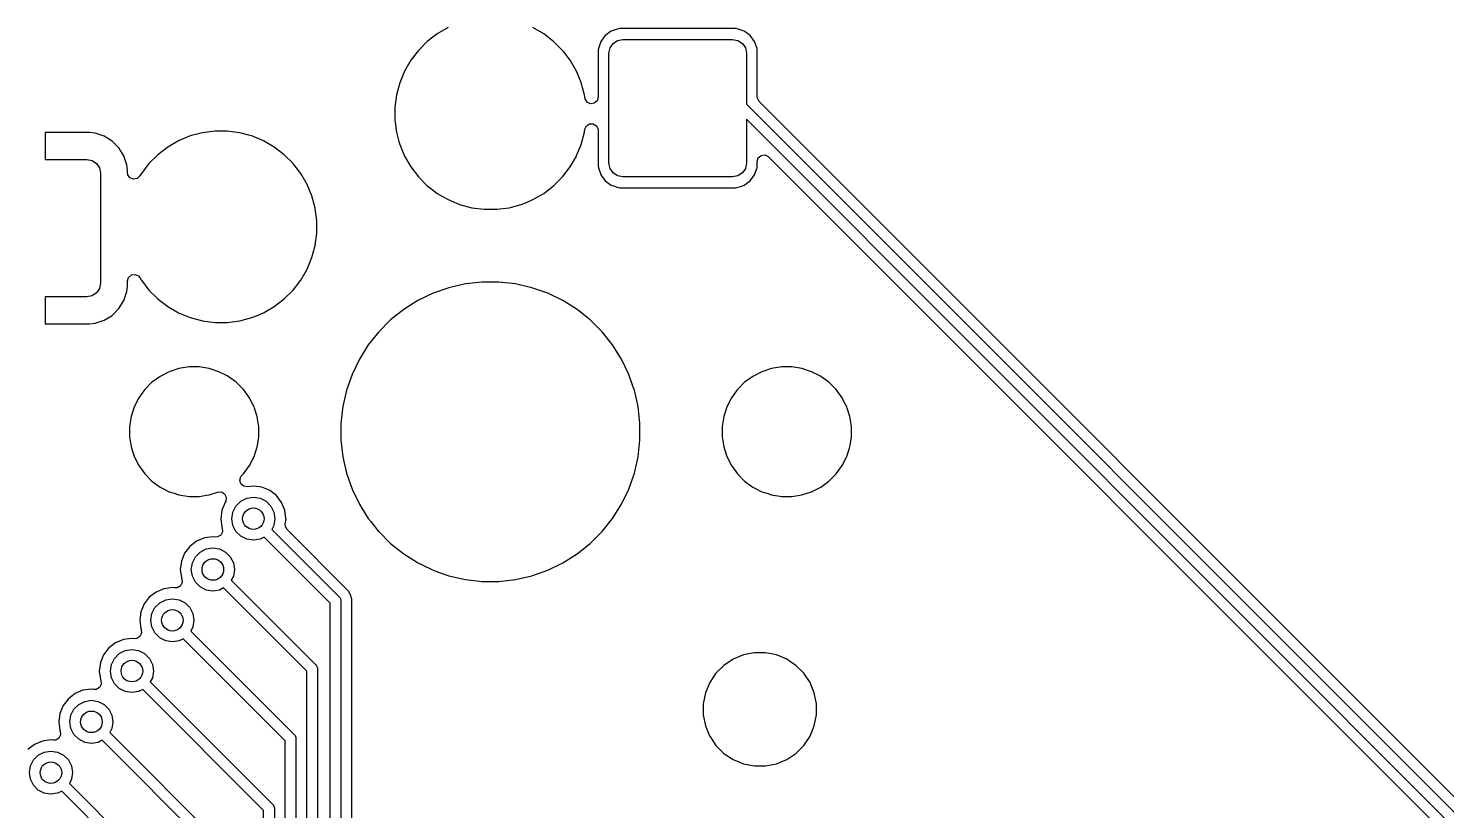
# Model space of a CAD drawing. Extents: x 51 to 261, y -150 to -32.
# Drawn here: x 71.93 to 98.26, y -86.54 to -72.04 of the extents above; entities that cross this region are included whole.
import ezdxf

# ---------------------------------------------------------------- set-up
doc = ezdxf.new("R2010")
doc.units = 0
doc.layers.add('BLACK', color=7, linetype='CONTINUOUS')

msp = doc.modelspace()

# ---------------------------------------------------------------- linework, layer by layer
at = {"layer": 'BLACK', "linetype": 'CONTINUOUS'}
for p, q in [((79.722065, -72.020589), (79.520517, -72.136954)), ((81.497566, -72.136954), (81.296018, -72.020589)), ((82.748798, -72.089137), (82.638317, -72.170676)), ((82.8784, -72.043786), (82.748798, -72.089137)), ((82.878402, -72.043786), (82.8784, -72.043786)), ((82.909174, -72.040901), (82.878402, -72.043786)), ((82.909178, -72.040901), (82.909174, -72.040901)), ((85.058906, -72.040901), (82.909178, -72.040901)), ((85.05891, -72.040901), (85.058906, -72.040901)), ((85.089682, -72.043786), (85.05891, -72.040901)), ((85.219285, -72.089137), (85.089682, -72.043786)), ((85.219287, -72.089138), (85.219285, -72.089137)), ((85.329767, -72.170676), (85.219287, -72.089138)), ((79.335855, -72.278649), (79.17129, -72.443214)), ((79.335862, -72.278643), (79.335855, -72.278649)), ((79.520501, -72.136965), (79.335862, -72.278643)), ((79.520517, -72.136954), (79.520501, -72.136965)), ((81.497569, -72.136956), (81.497566, -72.136954)), ((81.497574, -72.136959), (81.497569, -72.136956)), ((81.49758, -72.136963), (81.497574, -72.136959)), ((81.497582, -72.136965), (81.49758, -72.136963)), ((81.682221, -72.278643), (81.497582, -72.136965)), ((81.682228, -72.278649), (81.682221, -72.278643)), ((81.846793, -72.443214), (81.682228, -72.278649)), ((82.556778, -72.281157), (82.511427, -72.410759)), ((82.638317, -72.170676), (82.556778, -72.281157)), ((82.728453, -72.398817), (82.78373, -72.316089)), ((82.78373, -72.316089), (82.866458, -72.260812)), ((82.866458, -72.260812), (82.964042, -72.241401)), ((82.964042, -72.241401), (85.004042, -72.241401)), ((85.004042, -72.241401), (85.101626, -72.260812)), ((85.101626, -72.260812), (85.184354, -72.316089)), ((85.184354, -72.316089), (85.239631, -72.398817)), ((85.411305, -72.281156), (85.329767, -72.170676)), ((85.411305, -72.281157), (85.411305, -72.281156)), ((85.456656, -72.410759), (85.411305, -72.281157)), ((79.029595, -72.627876), (78.91323, -72.829424)), ((79.029606, -72.62786), (79.029595, -72.627876)), ((79.171284, -72.443221), (79.029606, -72.62786)), ((79.17129, -72.443214), (79.171284, -72.443221)), ((81.846799, -72.443221), (81.846793, -72.443214)), ((81.870125, -72.47362), (81.846799, -72.443221)), ((81.988484, -72.627869), (81.870125, -72.47362)), ((81.988488, -72.627876), (81.988484, -72.627869)), ((82.104853, -72.829424), (81.988488, -72.627876)), ((82.511427, -72.410761), (82.508542, -72.441533)), ((82.508542, -72.441533), (82.508542, -73.309603)), ((82.511427, -72.410759), (82.511427, -72.410761)), ((82.709042, -72.496401), (82.728453, -72.398817)), ((82.709042, -74.536401), (82.709042, -72.496401)), ((85.239631, -72.398817), (85.259042, -72.496401)), ((85.259042, -72.496401), (85.259042, -73.440663)), ((85.456656, -72.410761), (85.456656, -72.410759)), ((85.459542, -72.441533), (85.456656, -72.410761)), ((85.459542, -73.305154), (85.459542, -72.441533)), ((78.913222, -72.82944), (78.824162, -73.044453)), ((78.91323, -72.829424), (78.913222, -72.82944)), ((82.104861, -72.82944), (82.104853, -72.829424)), ((82.192026, -73.039878), (82.104861, -72.82944)), ((78.824162, -73.044453), (78.76392, -73.269278)), ((82.193924, -73.044461), (82.192026, -73.039878)), ((82.254163, -73.269275), (82.193924, -73.044461)), ((78.76392, -73.269278), (78.733543, -73.500018)), ((82.259137, -73.307058), (82.254163, -73.269275)), ((82.261603, -73.325788), (82.259137, -73.307058)), ((82.265565, -73.344538), (82.261603, -73.325788)), ((82.303339, -73.403316), (82.265565, -73.344538)), ((82.366895, -73.432341), (82.303339, -73.403316)), ((82.436053, -73.422397), (82.366895, -73.432341)), ((82.488857, -73.376642), (82.436053, -73.422397)), ((82.508542, -73.309603), (82.488857, -73.376642)), ((85.462376, -73.331512), (85.459542, -73.305154)), ((85.495861, -73.392835), (85.462376, -73.331512)), ((102.738819, -90.635793), (85.495861, -73.392835)), ((78.733543, -73.500018), (78.733542, -73.500035)), ((78.733542, -73.500035), (78.733542, -73.732766)), ((85.259042, -73.440663), (85.265167, -73.44569)), ((85.265167, -73.44569), (111.929977, -100.110501)), ((75.392659, -73.940902), (75.161919, -73.971279)), ((75.392664, -73.940901), (75.392659, -73.940902)), ((75.39267, -73.940901), (75.392664, -73.940901)), ((75.625414, -73.940901), (75.39267, -73.940901)), ((75.625419, -73.940901), (75.625414, -73.940901)), ((75.625424, -73.940902), (75.625419, -73.940901)), ((75.856164, -73.971279), (75.625424, -73.940902)), ((78.733542, -73.732766), (78.733543, -73.732783)), ((78.733543, -73.732783), (78.758611, -73.923198)), ((78.758611, -73.923198), (78.763921, -73.963527)), ((78.763921, -73.963527), (78.809742, -74.134534)), ((82.193924, -74.188341), (82.254163, -73.963527)), ((82.254163, -73.963527), (82.261603, -73.907012)), ((82.261603, -73.907012), (82.289869, -73.843116)), ((82.289869, -73.843116), (82.348194, -73.804645)), ((82.348194, -73.804645), (82.418058, -73.803814)), ((82.418058, -73.803814), (82.477282, -73.840886)), ((82.477282, -73.840886), (82.507061, -73.904091)), ((82.507061, -73.904091), (82.508542, -73.923198)), ((82.508542, -73.923198), (82.508542, -74.591268)), ((111.788556, -100.251922), (85.259042, -73.722408)), ((85.259042, -73.722408), (85.259042, -74.536401)), ((73.067054, -73.966916), (72.246736, -73.966916)), ((72.246736, -73.966916), (72.246736, -74.466916)), ((73.170451, -73.97748), (73.067054, -73.966916)), ((73.337982, -74.032994), (73.170451, -73.97748)), ((73.337987, -74.032996), (73.337982, -74.032994)), ((73.488203, -74.125651), (73.337987, -74.032996)), ((73.613, -74.250448), (73.488203, -74.125651)), ((74.722065, -74.120589), (74.520517, -74.236954)), ((74.722081, -74.120581), (74.722065, -74.120589)), ((74.937094, -74.031521), (74.722081, -74.120581)), ((75.161919, -73.971279), (74.937094, -74.031521)), ((75.856167, -73.971279), (75.856164, -73.971279)), ((75.856168, -73.97128), (75.856167, -73.971279)), ((76.02593, -74.016768), (75.856168, -73.97128)), ((76.080989, -74.031521), (76.02593, -74.016768)), ((76.296002, -74.120581), (76.080989, -74.031521)), ((76.296018, -74.120589), (76.296002, -74.120581)), ((76.497566, -74.236954), (76.296018, -74.120589)), ((78.809742, -74.134534), (78.824162, -74.188348)), ((78.824162, -74.188348), (78.913222, -74.403361)), ((82.108149, -74.395424), (82.18642, -74.206458)), ((82.18642, -74.206458), (82.193924, -74.188341)), ((72.246736, -74.466916), (73.016736, -74.466916)), ((73.016736, -74.466916), (73.11432, -74.486327)), ((73.11432, -74.486327), (73.197048, -74.541604)), ((73.705655, -74.400664), (73.613, -74.250448)), ((73.705657, -74.400669), (73.705655, -74.400664)), ((73.761171, -74.5682), (73.705657, -74.400669)), ((74.335855, -74.378649), (74.17129, -74.543214)), ((74.335862, -74.378643), (74.335855, -74.378649)), ((74.520501, -74.236965), (74.335862, -74.378643)), ((74.520517, -74.236954), (74.520501, -74.236965)), ((76.497569, -74.236956), (76.497566, -74.236954)), ((76.497574, -74.236959), (76.497569, -74.236956)), ((76.49758, -74.236963), (76.497574, -74.236959)), ((76.497582, -74.236965), (76.49758, -74.236963)), ((76.682221, -74.378643), (76.497582, -74.236965)), ((76.682228, -74.378649), (76.682221, -74.378643)), ((76.846793, -74.543214), (76.682228, -74.378649)), ((78.913222, -74.403361), (78.91323, -74.403377)), ((78.91323, -74.403377), (79.029595, -74.604925)), ((81.988484, -74.604933), (82.104857, -74.40337)), ((82.104857, -74.40337), (82.108149, -74.395424)), ((85.459542, -74.50582), (85.479227, -74.438781)), ((85.479227, -74.438781), (85.532031, -74.393026)), ((85.532031, -74.393026), (85.601189, -74.383082)), ((85.601189, -74.383082), (85.664745, -74.412107)), ((85.664745, -74.412107), (85.671223, -74.418139)), ((85.671223, -74.418139), (111.50213, -100.249046)), ((73.197048, -74.541604), (73.252325, -74.624332)), ((73.252325, -74.624332), (73.271736, -74.721916)), ((73.271736, -74.721916), (73.271736, -76.761916)), ((73.771734, -74.671597), (73.761171, -74.5682)), ((73.771735, -74.671612), (73.771734, -74.671597)), ((73.771735, -74.711729), (73.771735, -74.671612)), ((73.778554, -74.752284), (73.771735, -74.711729)), ((73.819082, -74.809199), (73.778554, -74.752284)), ((74.029592, -74.727881), (74.003121, -74.77373)), ((74.029606, -74.72786), (74.029592, -74.727881)), ((74.171284, -74.543221), (74.029606, -74.72786)), ((74.17129, -74.543214), (74.171284, -74.543221)), ((76.846799, -74.543221), (76.846793, -74.543214)), ((76.88467, -74.592576), (76.846799, -74.543221)), ((76.988484, -74.727869), (76.88467, -74.592576)), ((76.988488, -74.727876), (76.988484, -74.727869)), ((77.104853, -74.929424), (76.988488, -74.727876)), ((79.029595, -74.604925), (79.029606, -74.604941)), ((79.029606, -74.604941), (79.171284, -74.78958)), ((81.846798, -74.789582), (81.988484, -74.604933)), ((82.508542, -74.591268), (82.511427, -74.62204)), ((82.511427, -74.62204), (82.511427, -74.622042)), ((82.511427, -74.622042), (82.555061, -74.746737)), ((82.555061, -74.746737), (82.556779, -74.751646)), ((82.556779, -74.751646), (82.638317, -74.862126)), ((82.728453, -74.633985), (82.709042, -74.536401)), ((82.78373, -74.716713), (82.728453, -74.633985)), ((82.866458, -74.77199), (82.78373, -74.716713)), ((85.184354, -74.716713), (85.101626, -74.77199)), ((85.239631, -74.633985), (85.184354, -74.716713)), ((85.259042, -74.536401), (85.239631, -74.633985)), ((85.329767, -74.862126), (85.411305, -74.751646)), ((85.411305, -74.751646), (85.451406, -74.637044)), ((85.451406, -74.637044), (85.456656, -74.622042)), ((85.456656, -74.62204), (85.459542, -74.591268)), ((85.456656, -74.622042), (85.456656, -74.62204)), ((85.459542, -74.591268), (85.459542, -74.50582)), ((73.883947, -74.835167), (73.819082, -74.809199)), ((73.952554, -74.821945), (73.883947, -74.835167)), ((74.003121, -74.77373), (73.952554, -74.821945)), ((77.104861, -74.92944), (77.104853, -74.929424)), ((77.193763, -75.144072), (77.104861, -74.92944)), ((79.171284, -74.78958), (79.17129, -74.789587)), ((79.17129, -74.789587), (79.335855, -74.954152)), ((79.335855, -74.954152), (79.335862, -74.954158)), ((79.335862, -74.954158), (79.418294, -75.01741)), ((79.418294, -75.01741), (79.52051, -75.095843)), ((81.497574, -75.095843), (81.682223, -74.954157)), ((81.682223, -74.954157), (81.846798, -74.789582)), ((82.638317, -74.862126), (82.748797, -74.943664)), ((82.748797, -74.943664), (82.791999, -74.958781)), ((82.791999, -74.958781), (82.878401, -74.989015)), ((82.964042, -74.791401), (82.866458, -74.77199)), ((82.878401, -74.989015), (82.909174, -74.991901)), ((82.909174, -74.991901), (82.909178, -74.991901)), ((82.909178, -74.991901), (85.05891, -74.991901)), ((85.004042, -74.791401), (82.964042, -74.791401)), ((85.101626, -74.77199), (85.004042, -74.791401)), ((85.05891, -74.991901), (85.089681, -74.989015)), ((85.089681, -74.989015), (85.089683, -74.989015)), ((85.089683, -74.989015), (85.1679, -74.961645)), ((85.1679, -74.961645), (85.219287, -74.943664)), ((85.219287, -74.943664), (85.329767, -74.862126)), ((77.193924, -75.144461), (77.193763, -75.144072)), ((77.254163, -75.369275), (77.193924, -75.144461)), ((79.52051, -75.095843), (79.520517, -75.095847)), ((79.520517, -75.095847), (79.722065, -75.212212)), ((79.722065, -75.212212), (79.722081, -75.21222)), ((79.722081, -75.21222), (79.937094, -75.30128)), ((81.080982, -75.301283), (81.175075, -75.262309)), ((81.175075, -75.262309), (81.296002, -75.21222)), ((81.296002, -75.21222), (81.296005, -75.212218)), ((81.296005, -75.212218), (81.296011, -75.212216)), ((81.296011, -75.212216), (81.497574, -75.095843)), ((77.284542, -75.600029), (77.254163, -75.369275)), ((79.937094, -75.30128), (79.937096, -75.30128)), ((79.937096, -75.30128), (79.937102, -75.301283)), ((79.937102, -75.301283), (80.161916, -75.361522)), ((80.161916, -75.361522), (80.39267, -75.391901)), ((80.39267, -75.391901), (80.392677, -75.391901)), ((80.392677, -75.391901), (80.625407, -75.391901)), ((80.625407, -75.391901), (80.625414, -75.391901)), ((80.625414, -75.391901), (80.856168, -75.361522)), ((80.856168, -75.361522), (81.080982, -75.301283)), ((77.284542, -75.832773), (77.284542, -75.600029)), ((77.193924, -76.288341), (77.254163, -76.063527)), ((77.254163, -76.063527), (77.284542, -75.832773)), ((77.106345, -76.499779), (77.193921, -76.288348)), ((77.19392, -76.288348), (77.193924, -76.288341)), ((77.193921, -76.288348), (77.19392, -76.288348)), ((76.988484, -76.704933), (77.104857, -76.50337)), ((77.104857, -76.50337), (77.106345, -76.499779)), ((73.252325, -76.8595), (73.197048, -76.942228)), ((73.271736, -76.761916), (73.252325, -76.8595)), ((73.761171, -76.915631), (73.771735, -76.812234)), ((73.771735, -76.721074), (73.791419, -76.654035)), ((73.771735, -76.812234), (73.771735, -76.721074)), ((73.791419, -76.654035), (73.844222, -76.608279)), ((73.844222, -76.608279), (73.913381, -76.598335)), ((73.913381, -76.598335), (73.976937, -76.627359)), ((73.976937, -76.627359), (74.003121, -76.659072)), ((74.003121, -76.659072), (74.02508, -76.697105)), ((74.02508, -76.697105), (74.0296, -76.704933)), ((74.0296, -76.704933), (74.029605, -76.704939)), ((74.029605, -76.704939), (74.029606, -76.704941)), ((74.029606, -76.704941), (74.171284, -76.88958)), ((76.846798, -76.889582), (76.988484, -76.704933)), ((79.739462, -76.845176), (79.445227, -76.948134)), ((79.739474, -76.845172), (79.739462, -76.845176)), ((80.043392, -76.775805), (79.739474, -76.845172)), ((80.043408, -76.775803), (80.043392, -76.775805)), ((80.353169, -76.740901), (80.043408, -76.775803)), ((80.353173, -76.740901), (80.353169, -76.740901)), ((80.664911, -76.740901), (80.353173, -76.740901)), ((80.664915, -76.740901), (80.664911, -76.740901)), ((80.974675, -76.775803), (80.664915, -76.740901)), ((80.974691, -76.775805), (80.974675, -76.775803)), ((81.278609, -76.845172), (80.974691, -76.775805)), ((81.278621, -76.845176), (81.278609, -76.845172)), ((81.572856, -76.948134), (81.278621, -76.845176)), ((73.016736, -77.016916), (72.246736, -77.016916)), ((72.246736, -77.016916), (72.246736, -77.516915)), ((73.11432, -76.997505), (73.016736, -77.016916)), ((73.197048, -76.942228), (73.11432, -76.997505)), ((73.613, -77.233383), (73.705655, -77.083167)), ((73.705655, -77.083167), (73.705657, -77.083162)), ((73.705657, -77.083162), (73.761171, -76.915631)), ((74.171284, -76.88958), (74.17129, -76.889587)), ((74.17129, -76.889587), (74.335855, -77.054152)), ((74.335855, -77.054152), (74.335862, -77.054158)), ((74.335862, -77.054158), (74.389073, -77.094988)), ((74.389073, -77.094988), (74.52051, -77.195843)), ((76.497574, -77.195843), (76.682223, -77.054157)), ((76.682223, -77.054157), (76.846798, -76.889582)), ((79.164367, -77.083389), (78.90041, -77.249244)), ((79.445227, -76.948134), (79.164367, -77.083389)), ((81.853716, -77.083389), (81.572856, -76.948134)), ((81.853719, -77.083391), (81.853716, -77.083389)), ((82.117675, -77.249245), (81.853719, -77.083391)), ((73.337987, -77.450835), (73.488203, -77.35818)), ((73.488203, -77.35818), (73.613, -77.233383)), ((74.52051, -77.195843), (74.520517, -77.195847)), ((74.520517, -77.195847), (74.722065, -77.312212)), ((74.722065, -77.312212), (74.722081, -77.31222)), ((74.722081, -77.31222), (74.937094, -77.40128)), ((76.080982, -77.401283), (76.199734, -77.352095)), ((76.199734, -77.352095), (76.296002, -77.31222)), ((76.296002, -77.31222), (76.296005, -77.312218)), ((76.296005, -77.312218), (76.296011, -77.312216)), ((76.296011, -77.312216), (76.497574, -77.195843)), ((78.90041, -77.249244), (78.656683, -77.443609)), ((82.299503, -77.394248), (82.117675, -77.249245)), ((72.246736, -77.516915), (73.06704, -77.516915)), ((73.06704, -77.516915), (73.067054, -77.516914)), ((73.067054, -77.516914), (73.170451, -77.506351)), ((73.170451, -77.506351), (73.337982, -77.450837)), ((73.337982, -77.450837), (73.337987, -77.450835)), ((74.937094, -77.40128), (74.937096, -77.40128)), ((74.937096, -77.40128), (74.937102, -77.401283)), ((74.937102, -77.401283), (75.161916, -77.461522)), ((75.161916, -77.461522), (75.39267, -77.491901)), ((75.39267, -77.491901), (75.392677, -77.491901)), ((75.392677, -77.491901), (75.625407, -77.491901)), ((75.625407, -77.491901), (75.625414, -77.491901)), ((75.625414, -77.491901), (75.856168, -77.461522)), ((75.856168, -77.461522), (76.080982, -77.401283)), ((78.656683, -77.443609), (78.43625, -77.664042)), ((82.359477, -77.442076), (82.299503, -77.394248)), ((82.361401, -77.44361), (82.359477, -77.442076)), ((82.581833, -77.664042), (82.361401, -77.44361)), ((78.241885, -77.907769), (78.07603, -78.171726)), ((78.43625, -77.664042), (78.241885, -77.907769)), ((82.776198, -77.907768), (82.581833, -77.664042)), ((82.942052, -78.171724), (82.776198, -77.907768)), ((78.07603, -78.171726), (77.940775, -78.452586)), ((83.07731, -78.45259), (82.942052, -78.171724)), ((74.548205, -78.403855), (74.379842, -78.489641)), ((74.727923, -78.34546), (74.548205, -78.403855)), ((74.914556, -78.315901), (74.727923, -78.34546)), ((74.914561, -78.315901), (74.914556, -78.315901)), ((75.103523, -78.315901), (74.914561, -78.315901)), ((75.103528, -78.315901), (75.103523, -78.315901)), ((75.29016, -78.34546), (75.103528, -78.315901)), ((75.469878, -78.403855), (75.29016, -78.34546)), ((75.623245, -78.482), (75.469878, -78.403855)), ((85.548205, -78.403855), (85.379842, -78.489641)), ((85.727923, -78.34546), (85.548205, -78.403855)), ((85.914556, -78.315901), (85.727923, -78.34546)), ((85.914561, -78.315901), (85.914556, -78.315901)), ((86.103523, -78.315901), (85.914561, -78.315901)), ((86.103528, -78.315901), (86.103523, -78.315901)), ((86.29016, -78.34546), (86.103528, -78.315901)), ((86.469878, -78.403855), (86.29016, -78.34546)), ((86.623245, -78.482), (86.469878, -78.403855)), ((74.226966, -78.600713), (74.093354, -78.734325)), ((74.226967, -78.600713), (74.226966, -78.600713)), ((74.226969, -78.600711), (74.226967, -78.600713)), ((74.292621, -78.553011), (74.226969, -78.600711)), ((74.379842, -78.489641), (74.292621, -78.553011)), ((75.638241, -78.489641), (75.623245, -78.482)), ((75.791115, -78.600711), (75.638241, -78.489641)), ((75.924732, -78.734328), (75.791115, -78.600711)), ((77.940775, -78.452586), (77.837817, -78.746821)), ((83.153793, -78.671167), (83.07731, -78.45259)), ((83.17541, -78.732945), (83.153793, -78.671167)), ((85.226966, -78.600713), (85.093354, -78.734325)), ((85.226967, -78.600713), (85.226966, -78.600713)), ((85.226969, -78.600711), (85.226967, -78.600713)), ((85.292621, -78.553011), (85.226969, -78.600711)), ((85.379842, -78.489641), (85.292621, -78.553011)), ((86.638241, -78.489641), (86.623245, -78.482)), ((86.791115, -78.600711), (86.638241, -78.489641)), ((86.924732, -78.734328), (86.791115, -78.600711)), ((73.982282, -78.887201), (73.896496, -79.055564)), ((74.055906, -78.785868), (73.982282, -78.887201)), ((74.093352, -78.734328), (74.055906, -78.785868)), ((74.093354, -78.734326), (74.093352, -78.734328)), ((74.093354, -78.734325), (74.093354, -78.734326)), ((76.035802, -78.887202), (75.924732, -78.734328)), ((76.076332, -78.966748), (76.035802, -78.887202)), ((76.121587, -79.055564), (76.076332, -78.966748)), ((77.837813, -78.746833), (77.768446, -79.050751)), ((77.837817, -78.746821), (77.837813, -78.746833)), ((83.18027, -78.746833), (83.17541, -78.732945)), ((83.249638, -79.050755), (83.18027, -78.746833)), ((84.982282, -78.887201), (84.896496, -79.055564)), ((85.055906, -78.785868), (84.982282, -78.887201)), ((85.093352, -78.734328), (85.055906, -78.785868)), ((85.093354, -78.734326), (85.093352, -78.734328)), ((85.093354, -78.734325), (85.093354, -78.734326)), ((87.035802, -78.887202), (86.924732, -78.734328)), ((87.076332, -78.966748), (87.035802, -78.887202)), ((87.121587, -79.055564), (87.076332, -78.966748)), ((73.896496, -79.055564), (73.838101, -79.235282)), ((76.121587, -79.055566), (76.121587, -79.055564)), ((76.121589, -79.055569), (76.121587, -79.055566)), ((76.129861, -79.081027), (76.121589, -79.055569)), ((76.179982, -79.235282), (76.129861, -79.081027)), ((77.768444, -79.050767), (77.733542, -79.360527)), ((77.768446, -79.050751), (77.768444, -79.050767)), ((83.284542, -79.360532), (83.249638, -79.050755)), ((84.896496, -79.055564), (84.838101, -79.235282)), ((87.121587, -79.055566), (87.121587, -79.055564)), ((87.121589, -79.055569), (87.121587, -79.055566)), ((87.129861, -79.081027), (87.121589, -79.055569)), ((87.179982, -79.235282), (87.129861, -79.081027)), ((73.838101, -79.235282), (73.808542, -79.421914)), ((73.808542, -79.421914), (73.808542, -79.610887)), ((76.199819, -79.360527), (76.179982, -79.235282)), ((76.209542, -79.421914), (76.199819, -79.360527)), ((76.209542, -79.610887), (76.209542, -79.421914)), ((77.733542, -79.360527), (77.733542, -79.672274)), ((83.284542, -79.421914), (83.284542, -79.360532)), ((83.284542, -79.67227), (83.284542, -79.421914)), ((84.838101, -79.235282), (84.808542, -79.421914)), ((84.808542, -79.421914), (84.808542, -79.610887)), ((87.209542, -79.421914), (87.179982, -79.235282)), ((87.209542, -79.610887), (87.209542, -79.421914)), ((73.808542, -79.610887), (73.838101, -79.797519)), ((76.18388, -79.772907), (76.209542, -79.610887)), ((77.733542, -79.672274), (77.768444, -79.982034)), ((83.249638, -79.982047), (83.284542, -79.67227)), ((84.808542, -79.610887), (84.838101, -79.797519)), ((87.18388, -79.772907), (87.209542, -79.610887)), ((73.838101, -79.797519), (73.896496, -79.977237)), ((73.896496, -79.977237), (73.975206, -80.131712)), ((76.035802, -80.1456), (76.121589, -79.977233)), ((76.121589, -79.977233), (76.179982, -79.797519)), ((76.179982, -79.797519), (76.18388, -79.772907)), ((77.768444, -79.982034), (77.768446, -79.98205)), ((77.768446, -79.98205), (77.837813, -80.285968)), ((83.18027, -80.285969), (83.249638, -79.982047)), ((84.838101, -79.797519), (84.896496, -79.977237)), ((84.896496, -79.977237), (84.975206, -80.131712)), ((87.035802, -80.1456), (87.121589, -79.977233)), ((87.121589, -79.977233), (87.179982, -79.797519)), ((87.179982, -79.797519), (87.18388, -79.772907)), ((73.975206, -80.131712), (73.982282, -80.1456)), ((73.982282, -80.1456), (74.093352, -80.298474)), ((75.924732, -80.298474), (76.035802, -80.1456)), ((84.975206, -80.131712), (84.982282, -80.1456)), ((84.982282, -80.1456), (85.093352, -80.298474)), ((86.924732, -80.298474), (87.035802, -80.1456)), ((74.093352, -80.298474), (74.226969, -80.432091)), ((74.226969, -80.432091), (74.379843, -80.543161)), ((74.379843, -80.543161), (74.418083, -80.562645)), ((75.858036, -80.415064), (75.878517, -80.348263)), ((75.876921, -80.482333), (75.858036, -80.415064)), ((75.929176, -80.528713), (75.876921, -80.482333)), ((75.878517, -80.348263), (75.894338, -80.328867)), ((75.894338, -80.328867), (75.924732, -80.298474)), ((75.998211, -80.539479), (75.929176, -80.528713)), ((76.108909, -80.524906), (75.998211, -80.539479)), ((76.108913, -80.524906), (76.108909, -80.524906)), ((76.265672, -80.545543), (76.108913, -80.524906)), ((76.265674, -80.545544), (76.265672, -80.545543)), ((76.357981, -80.583779), (76.265674, -80.545544)), ((77.837813, -80.285968), (77.837817, -80.28598)), ((77.837817, -80.28598), (77.940775, -80.580215)), ((83.07731, -80.580212), (83.18027, -80.285969)), ((85.093352, -80.298474), (85.226969, -80.432091)), ((85.226969, -80.432091), (85.379843, -80.543161)), ((85.379843, -80.543161), (85.418083, -80.562645)), ((86.469874, -80.628948), (86.638241, -80.543161)), ((86.638241, -80.543161), (86.791115, -80.432091)), ((86.791115, -80.432091), (86.924732, -80.298474)), ((74.418083, -80.562645), (74.548205, -80.628946)), ((74.548205, -80.628946), (74.548207, -80.628946)), ((74.548207, -80.628946), (74.54821, -80.628948)), ((74.54821, -80.628948), (74.638869, -80.658405)), ((74.638869, -80.658405), (74.727923, -80.687341)), ((74.727923, -80.687341), (74.914556, -80.716901)), ((74.914556, -80.716901), (74.914561, -80.716901)), ((74.914561, -80.716901), (75.103528, -80.716901)), ((75.103528, -80.716901), (75.236835, -80.695786)), ((75.236835, -80.695786), (75.29016, -80.687341)), ((75.29016, -80.687341), (75.445816, -80.636764)), ((75.445816, -80.636764), (75.515652, -80.634769)), ((75.515652, -80.634769), (75.575485, -80.670849)), ((75.575485, -80.670849), (75.606314, -80.73355)), ((75.59835, -80.802964), (75.588128, -80.820527)), ((75.606314, -80.73355), (75.59835, -80.802964)), ((75.785305, -80.895474), (75.873798, -80.806981)), ((75.873798, -80.806981), (75.985305, -80.750165)), ((75.985305, -80.750165), (76.108912, -80.730588)), ((76.108912, -80.730588), (76.232519, -80.750165)), ((76.232519, -80.750165), (76.344026, -80.806981)), ((76.344026, -80.806981), (76.432519, -80.895474)), ((76.411753, -80.606052), (76.357981, -80.583779)), ((76.537194, -80.702306), (76.411753, -80.606052)), ((76.633448, -80.827747), (76.537194, -80.702306)), ((77.940775, -80.580215), (78.07603, -80.861075)), ((82.942052, -80.861078), (83.07731, -80.580212)), ((85.418083, -80.562645), (85.548205, -80.628946)), ((85.548205, -80.628946), (85.548207, -80.628946)), ((85.548207, -80.628946), (85.54821, -80.628948)), ((85.54821, -80.628948), (85.638869, -80.658405)), ((85.638869, -80.658405), (85.727923, -80.687341)), ((85.727923, -80.687341), (85.914556, -80.716901)), ((85.914556, -80.716901), (85.914561, -80.716901)), ((85.914561, -80.716901), (86.103528, -80.716901)), ((86.103528, -80.716901), (86.29016, -80.687341)), ((86.29016, -80.687341), (86.469874, -80.628948)), ((75.523867, -80.973827), (75.50323, -81.130586)), ((75.523868, -80.973825), (75.523867, -80.973827)), ((75.584377, -80.827744), (75.523868, -80.973825)), ((75.58844, -80.820707), (75.584377, -80.827744)), ((75.588128, -80.820527), (75.58844, -80.820707)), ((75.708912, -81.130588), (75.728489, -81.006981)), ((75.728489, -81.006981), (75.785305, -80.895474)), ((76.432519, -80.895474), (76.489335, -81.006981)), ((76.489335, -81.006981), (76.508912, -81.130588)), ((76.693956, -80.973826), (76.633448, -80.827747)), ((76.693956, -80.973827), (76.693956, -80.973826)), ((76.714429, -81.129338), (76.693956, -80.973827)), ((78.07603, -80.861075), (78.122781, -80.935479)), ((78.122781, -80.935479), (78.241886, -81.125034)), ((82.776198, -81.125034), (82.942052, -80.861078)), ((75.50323, -81.130586), (75.50323, -81.130589)), ((75.50323, -81.130589), (75.523867, -81.287348)), ((75.523867, -81.287348), (75.523868, -81.28735)), ((75.523868, -81.28735), (75.529901, -81.301914)), ((75.529901, -81.301914), (75.53737, -81.371383)), ((75.728489, -81.254195), (75.708912, -81.130588)), ((75.785305, -81.365702), (75.728489, -81.254195)), ((76.489335, -81.254195), (76.450384, -81.330638)), ((76.450384, -81.330638), (77.704753, -82.585008)), ((76.508912, -81.130588), (76.489335, -81.254195)), ((76.701552, -81.229651), (76.714594, -81.130588)), ((76.703325, -81.272192), (76.701552, -81.229651)), ((76.73681, -81.333515), (76.703325, -81.272192)), ((76.714594, -81.130588), (76.714429, -81.129338)), ((77.874502, -82.471207), (76.73681, -81.333515)), ((78.241886, -81.125034), (78.289185, -81.184345)), ((78.289185, -81.184345), (78.433669, -81.365523)), ((82.581833, -81.36876), (82.776198, -81.125034)), ((75.054656, -81.547967), (74.929214, -81.644222)), ((75.200733, -81.48746), (75.054656, -81.547967)), ((75.200735, -81.487459), (75.200733, -81.48746)), ((75.357495, -81.466822), (75.200735, -81.487459)), ((75.357499, -81.466822), (75.357495, -81.466822)), ((75.399156, -81.472306), (75.357499, -81.466822)), ((75.446006, -81.469515), (75.399156, -81.472306)), ((75.506095, -81.433863), (75.446006, -81.469515)), ((75.53737, -81.371383), (75.506095, -81.433863)), ((75.873798, -81.454195), (75.785305, -81.365702)), ((75.985305, -81.511011), (75.873798, -81.454195)), ((76.108912, -81.530588), (75.985305, -81.511011)), ((76.232519, -81.511011), (76.108912, -81.530588)), ((76.308962, -81.47206), (76.232519, -81.511011)), ((77.534042, -82.697139), (76.308962, -81.47206)), ((78.433669, -81.365523), (78.436251, -81.36876)), ((78.436251, -81.36876), (78.656683, -81.589192)), ((78.656683, -81.589192), (78.900409, -81.783557)), ((82.117675, -81.783557), (82.361401, -81.589192)), ((82.361401, -81.589192), (82.581833, -81.36876)), ((74.832959, -81.769664), (74.772452, -81.915741)), ((74.929214, -81.644222), (74.832959, -81.769664)), ((74.977073, -81.948897), (75.033889, -81.83739)), ((75.033889, -81.83739), (75.122382, -81.748897)), ((75.122382, -81.748897), (75.233889, -81.692081)), ((75.233889, -81.692081), (75.357496, -81.672504)), ((75.357496, -81.672504), (75.481103, -81.692081)), ((75.481103, -81.692081), (75.59261, -81.748897)), ((75.59261, -81.748897), (75.681103, -81.83739)), ((75.681103, -81.83739), (75.737919, -81.948897)), ((78.900409, -81.783557), (79.134127, -81.930411)), ((81.853719, -81.949411), (82.117675, -81.783557)), ((74.772451, -81.915743), (74.751814, -82.072502)), ((74.751814, -82.072502), (74.751814, -82.072505)), ((74.751814, -82.072505), (74.772451, -82.229264)), ((74.772452, -81.915741), (74.772451, -81.915743)), ((74.957496, -82.072504), (74.977073, -81.948897)), ((74.977073, -82.196111), (74.957496, -82.072504)), ((75.737919, -81.948897), (75.757496, -82.072504)), ((75.757496, -82.072504), (75.737919, -82.196111)), ((79.134127, -81.930411), (79.164367, -81.949412)), ((79.164367, -81.949412), (79.232172, -81.982065)), ((79.232172, -81.982065), (79.445231, -82.084669)), ((79.445231, -82.084669), (79.596628, -82.137645)), ((81.27861, -82.187629), (81.572853, -82.084669)), ((81.572853, -82.084669), (81.853719, -81.949411)), ((74.754679, -82.375779), (74.69459, -82.411431)), ((74.785954, -82.313299), (74.754679, -82.375779)), ((74.772451, -82.229264), (74.772452, -82.229266)), ((74.772452, -82.229266), (74.778485, -82.24383)), ((74.778485, -82.24383), (74.785954, -82.313299)), ((75.033889, -82.307618), (74.977073, -82.196111)), ((75.122382, -82.396111), (75.033889, -82.307618)), ((75.737919, -82.196111), (75.698968, -82.272554)), ((75.698968, -82.272554), (77.269711, -83.843297)), ((79.596628, -82.137645), (79.739462, -82.187625)), ((79.739462, -82.187625), (79.739474, -82.187629)), ((79.739474, -82.187629), (80.043396, -82.256997)), ((80.043396, -82.256997), (80.353168, -82.2919)), ((80.353168, -82.2919), (80.353169, -82.291901)), ((80.353169, -82.291901), (80.353173, -82.291901)), ((80.353173, -82.291901), (80.664915, -82.291901)), ((80.664915, -82.2919), (80.974688, -82.256997)), ((80.664915, -82.291901), (80.664915, -82.2919)), ((80.974688, -82.256997), (81.27861, -82.187629)), ((74.177798, -82.586138), (74.081543, -82.71158)), ((74.30324, -82.489883), (74.177798, -82.586138)), ((74.449317, -82.429376), (74.30324, -82.489883)), ((74.370966, -82.690813), (74.482473, -82.633997)), ((74.449319, -82.429375), (74.449317, -82.429376)), ((74.606079, -82.408738), (74.449319, -82.429375)), ((74.482473, -82.633997), (74.60608, -82.61442)), ((74.606083, -82.408738), (74.606079, -82.408738)), ((74.60608, -82.61442), (74.729687, -82.633997)), ((74.64774, -82.414222), (74.606083, -82.408738)), ((74.69459, -82.411431), (74.64774, -82.414222)), ((74.729687, -82.633997), (74.841194, -82.690813)), ((75.233889, -82.452927), (75.122382, -82.396111)), ((75.357496, -82.472504), (75.233889, -82.452927)), ((75.481103, -82.452927), (75.357496, -82.472504)), ((75.557546, -82.413976), (75.481103, -82.452927)), ((77.099, -83.95543), (75.557546, -82.413976)), ((77.704753, -82.585008), (77.71719, -82.600161)), ((77.71719, -82.600161), (77.727267, -82.624491)), ((77.727267, -82.624491), (77.732121, -82.636209)), ((77.732121, -82.636209), (77.734042, -82.655718)), ((77.914064, -82.53973), (77.874502, -82.471207)), ((77.931402, -82.604438), (77.914064, -82.53973)), ((77.934542, -82.616156), (77.931402, -82.604438)), ((77.934542, -82.616157), (77.934542, -82.616156)), ((77.934542, -84.562931), (77.934542, -82.616157)), ((74.021035, -82.857659), (74.000398, -83.014418)), ((74.021036, -82.857657), (74.021035, -82.857659)), ((74.081543, -82.71158), (74.021036, -82.857657)), ((74.20608, -83.01442), (74.225657, -82.890813)), ((74.225657, -82.890813), (74.282473, -82.779306)), ((74.282473, -82.779306), (74.370966, -82.690813)), ((74.841194, -82.690813), (74.929687, -82.779306)), ((74.929687, -82.779306), (74.986503, -82.890813)), ((74.986503, -82.890813), (75.00608, -83.01442)), ((77.534042, -103.399042), (77.534042, -82.697139)), ((77.734042, -82.655718), (77.734042, -103.35762)), ((74.000398, -83.014418), (74.000398, -83.014421)), ((74.000398, -83.014421), (74.021035, -83.17118)), ((74.021035, -83.17118), (74.021036, -83.171182)), ((74.021036, -83.171182), (74.024706, -83.180043)), ((74.225657, -83.138027), (74.20608, -83.01442)), ((74.282473, -83.249534), (74.225657, -83.138027)), ((74.986503, -83.138027), (74.947552, -83.21447)), ((75.00608, -83.01442), (74.986503, -83.138027)), ((73.551824, -83.431799), (73.426382, -83.528054)), ((73.697901, -83.371292), (73.551824, -83.431799)), ((73.697903, -83.371291), (73.697901, -83.371292)), ((73.854663, -83.350654), (73.697903, -83.371291)), ((73.854667, -83.350654), (73.854663, -83.350654)), ((73.896324, -83.356138), (73.854667, -83.350654)), ((73.943174, -83.353347), (73.896324, -83.356138)), ((74.003263, -83.317695), (73.943174, -83.353347)), ((74.034538, -83.255215), (74.003263, -83.317695)), ((74.024706, -83.180043), (74.027069, -83.185746)), ((74.027069, -83.185746), (74.034538, -83.255215)), ((74.370966, -83.338027), (74.282473, -83.249534)), ((74.482473, -83.394843), (74.370966, -83.338027)), ((74.60608, -83.41442), (74.482473, -83.394843)), ((74.729687, -83.394843), (74.60608, -83.41442)), ((74.80613, -83.355892), (74.729687, -83.394843)), ((76.699, -85.248762), (74.80613, -83.355892)), ((74.947552, -83.21447), (76.869711, -85.136629)), ((73.330127, -83.653496), (73.26962, -83.799573)), ((73.426382, -83.528054), (73.330127, -83.653496)), ((73.531057, -83.721222), (73.61955, -83.632729)), ((73.61955, -83.632729), (73.731057, -83.575913)), ((73.731057, -83.575913), (73.854664, -83.556336)), ((73.854664, -83.556336), (73.978271, -83.575913)), ((73.978271, -83.575913), (74.089778, -83.632729)), ((74.089778, -83.632729), (74.178271, -83.721222)), ((85.202621, -83.656271), (85.011445, -83.735459)), ((85.202629, -83.656269), (85.202621, -83.656271)), ((85.405572, -83.615901), (85.202629, -83.656269)), ((85.405577, -83.615901), (85.405572, -83.615901)), ((85.612507, -83.615901), (85.405577, -83.615901)), ((85.612511, -83.615901), (85.612507, -83.615901)), ((85.815454, -83.656269), (85.612511, -83.615901)), ((85.815462, -83.656271), (85.815454, -83.656269)), ((85.967805, -83.719374), (85.815462, -83.656271)), ((73.269619, -83.799575), (73.248982, -83.956334)), ((73.248982, -83.956334), (73.248982, -83.956337)), ((73.248982, -83.956337), (73.269619, -84.113096)), ((73.26962, -83.799573), (73.269619, -83.799575)), ((73.454664, -83.956336), (73.474241, -83.832729)), ((73.474241, -84.079943), (73.454664, -83.956336)), ((73.474241, -83.832729), (73.531057, -83.721222)), ((74.178271, -83.721222), (74.235087, -83.832729)), ((74.235087, -83.832729), (74.254664, -83.956336)), ((74.254664, -83.956336), (74.235087, -84.079943)), ((77.099, -103.599), (77.099, -83.95543)), ((77.269711, -83.843297), (77.282147, -83.858451)), ((77.282147, -83.858451), (77.297079, -83.894499)), ((77.297079, -83.894499), (77.299, -83.914008)), ((77.299, -83.914008), (77.299, -103.557578)), ((84.839384, -83.850425), (84.693066, -83.996743)), ((85.011445, -83.735459), (84.839384, -83.850425)), ((86.00664, -83.73546), (85.967805, -83.719374)), ((86.0808, -83.785012), (86.00664, -83.73546)), ((86.178699, -83.850425), (86.0808, -83.785012)), ((86.325017, -83.996743), (86.178699, -83.850425)), ((73.283122, -84.197131), (73.251847, -84.259611)), ((73.269619, -84.113096), (73.26962, -84.113098)), ((73.26962, -84.113098), (73.27557, -84.127463)), ((73.27557, -84.127463), (73.275653, -84.127662)), ((73.275653, -84.127662), (73.283122, -84.197131)), ((73.531057, -84.19145), (73.474241, -84.079943)), ((73.61955, -84.279943), (73.531057, -84.19145)), ((74.235087, -84.079943), (74.196136, -84.156386)), ((74.196136, -84.156386), (76.46971, -86.429961)), ((84.5781, -84.168804), (84.498912, -84.35998)), ((84.693066, -83.996743), (84.5781, -84.168804)), ((86.325019, -83.996746), (86.325017, -83.996743)), ((86.439983, -84.168803), (86.325019, -83.996746)), ((86.519172, -84.359981), (86.439983, -84.168803)), ((72.674966, -84.46997), (72.578711, -84.595412)), ((72.800408, -84.373715), (72.674966, -84.46997)), ((72.946485, -84.313208), (72.800408, -84.373715)), ((72.946487, -84.313207), (72.946485, -84.313208)), ((73.103247, -84.29257), (72.946487, -84.313207)), ((73.103251, -84.29257), (73.103247, -84.29257)), ((73.144908, -84.298054), (73.103251, -84.29257)), ((73.191758, -84.295263), (73.144908, -84.298054)), ((73.251847, -84.259611), (73.191758, -84.295263)), ((73.731057, -84.336759), (73.61955, -84.279943)), ((73.854664, -84.356336), (73.731057, -84.336759)), ((73.978271, -84.336759), (73.854664, -84.356336)), ((74.054714, -84.297808), (73.978271, -84.336759)), ((76.299, -86.542093), (74.054714, -84.297808)), ((84.49891, -84.359988), (84.458542, -84.562931)), ((84.498912, -84.35998), (84.49891, -84.359988)), ((86.559542, -84.562936), (86.519172, -84.359981)), ((72.518203, -84.741491), (72.497566, -84.89825)), ((72.518204, -84.741489), (72.518203, -84.741491)), ((72.578711, -84.595412), (72.518204, -84.741489)), ((72.722825, -84.774645), (72.779641, -84.663138)), ((72.779641, -84.663138), (72.868134, -84.574645)), ((72.868134, -84.574645), (72.979641, -84.517829)), ((72.979641, -84.517829), (73.103248, -84.498252)), ((73.103248, -84.498252), (73.226855, -84.517829)), ((73.226855, -84.517829), (73.338362, -84.574645)), ((73.338362, -84.574645), (73.426855, -84.663138)), ((73.426855, -84.663138), (73.483671, -84.774645)), ((77.934542, -103.223209), (77.934542, -84.562931)), ((84.458542, -84.562931), (84.458542, -84.76987)), ((86.559542, -84.769866), (86.559542, -84.562936)), ((72.497566, -84.89825), (72.497566, -84.898253)), ((72.497566, -84.898253), (72.518203, -85.055012)), ((72.703248, -84.898252), (72.722825, -84.774645)), ((72.722825, -85.021859), (72.703248, -84.898252)), ((73.483671, -84.774645), (73.503248, -84.898252)), ((73.503248, -84.898252), (73.483671, -85.021859)), ((84.458542, -84.76987), (84.49891, -84.972813)), ((84.49891, -84.972813), (84.498912, -84.972821)), ((84.498912, -84.972821), (84.576304, -85.159662)), ((86.439983, -85.163999), (86.519172, -84.972821)), ((86.519172, -84.972821), (86.559542, -84.769866)), ((72.195069, -85.255124), (72.048992, -85.315631)), ((72.195071, -85.255123), (72.195069, -85.255124)), ((72.351831, -85.234486), (72.195071, -85.255123)), ((72.351835, -85.234486), (72.351831, -85.234486)), ((72.393492, -85.23997), (72.351835, -85.234486)), ((72.440342, -85.237179), (72.393492, -85.23997)), ((72.500431, -85.201527), (72.440342, -85.237179)), ((72.531706, -85.139047), (72.500431, -85.201527)), ((72.518203, -85.055012), (72.518204, -85.055014)), ((72.518204, -85.055014), (72.524237, -85.069578)), ((72.524237, -85.069578), (72.531706, -85.139047)), ((72.779641, -85.133366), (72.722825, -85.021859)), ((72.868134, -85.221859), (72.779641, -85.133366)), ((72.979641, -85.278675), (72.868134, -85.221859)), ((73.103248, -85.298252), (72.979641, -85.278675)), ((73.226855, -85.278675), (73.103248, -85.298252)), ((73.303298, -85.239724), (73.226855, -85.278675)), ((75.899, -87.835426), (73.303298, -85.239724)), ((73.483671, -85.021859), (73.44472, -85.098302)), ((73.44472, -85.098302), (76.069711, -87.723293)), ((76.699, -103.764686), (76.699, -85.248762)), ((76.869711, -85.136629), (76.882147, -85.151782)), ((76.882147, -85.151782), (76.882147, -85.151783)), ((76.882147, -85.151783), (76.897079, -85.187831)), ((76.897079, -85.187831), (76.899, -85.20734)), ((76.899, -85.20734), (76.899, -103.723264)), ((84.576304, -85.159662), (84.578101, -85.163999)), ((84.578101, -85.163999), (84.602886, -85.201093)), ((84.602886, -85.201093), (84.693066, -85.336058)), ((86.325019, -85.336056), (86.439983, -85.163999)), ((72.048992, -85.315631), (71.92355, -85.411886)), ((72.028225, -85.605054), (72.116718, -85.516561)), ((72.116718, -85.516561), (72.228225, -85.459745)), ((72.228225, -85.459745), (72.351832, -85.440168)), ((72.351832, -85.440168), (72.475439, -85.459745)), ((72.475439, -85.459745), (72.586946, -85.516561)), ((72.586946, -85.516561), (72.675439, -85.605054)), ((84.693066, -85.336058), (84.839384, -85.482376)), ((84.839384, -85.482376), (84.839387, -85.482378)), ((84.839387, -85.482378), (85.011444, -85.597342)), ((86.00664, -85.597342), (86.178697, -85.482378)), ((86.178697, -85.482378), (86.325019, -85.336056)), ((71.951832, -85.840168), (71.971409, -85.716561)), ((71.971409, -85.716561), (72.028225, -85.605054)), ((72.675439, -85.605054), (72.732255, -85.716561)), ((72.732255, -85.716561), (72.751832, -85.840168)), ((85.011444, -85.597342), (85.202622, -85.676531)), ((85.202622, -85.676531), (85.405572, -85.7169)), ((85.405572, -85.7169), (85.405576, -85.716901)), ((85.405576, -85.716901), (85.405577, -85.716901)), ((85.405577, -85.716901), (85.612508, -85.716901)), ((85.612508, -85.716901), (85.612509, -85.7169)), ((85.612509, -85.7169), (85.815462, -85.676531)), ((85.815462, -85.676531), (86.00664, -85.597342)), ((71.971409, -85.963775), (71.951832, -85.840168)), ((72.028225, -86.075282), (71.971409, -85.963775)), ((72.732255, -85.963775), (72.693304, -86.040218)), ((72.693304, -86.040218), (75.669711, -89.016625)), ((72.751832, -85.840168), (72.732255, -85.963775)), ((72.116718, -86.163775), (72.028225, -86.075282)), ((72.228225, -86.220591), (72.116718, -86.163775)), ((72.351832, -86.240168), (72.228225, -86.220591)), ((72.475439, -86.220591), (72.351832, -86.240168)), ((72.551882, -86.18164), (72.475439, -86.220591)), ((75.499, -89.128758), (72.551882, -86.18164)), ((76.299, -103.956482), (76.299, -86.542093)), ((76.46971, -86.429961), (76.482147, -86.445114)), ((76.482147, -86.445114), (76.482147, -86.445115)), ((76.482147, -86.445115), (76.497079, -86.481163)), ((76.497079, -86.481163), (76.499, -86.500672)), ((76.499, -86.500672), (76.499, -103.91506))]:
    msp.add_line(p, q, dxfattribs=at)
at = {"layer": 'BLACK'}
for centre in [(76.108912, -81.130588), (75.357496, -82.072504), (74.60608, -83.01442), (73.854664, -83.956336), (73.103248, -84.898252), (72.351832, -85.840168)]:
    msp.add_circle(centre, 0.2, dxfattribs=at)

doc.saveas('drawing.dxf')
